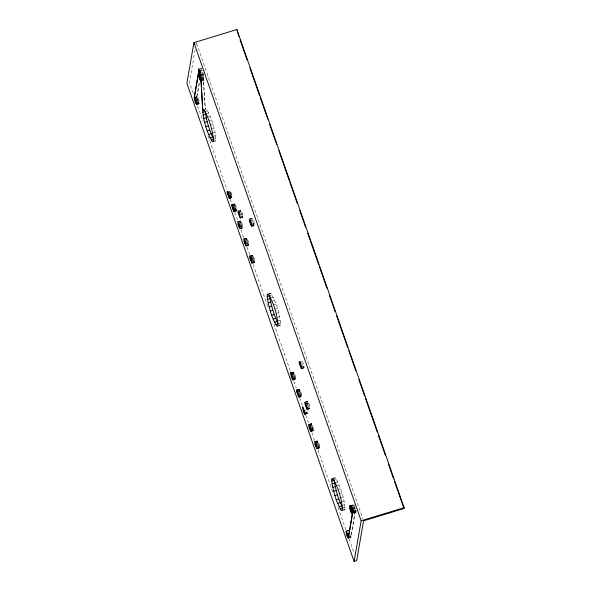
<?xml version="1.0" encoding="UTF-8"?>
<svg xmlns="http://www.w3.org/2000/svg" width="591" height="591" viewBox="0 0 591 591"><rect width="100%" height="100%" fill="white"/><g stroke="black" fill="none" stroke-linecap="round" stroke-linejoin="round"><path stroke-width="0.44" stroke-dasharray="2.96 2.22" d="M196.552 104.651C201.767 105.361 198.288 93.925 194.343 97.471M346.208 531.198L348.771 530.423L345.942 531.723M303.028 366.39C306.116 371.983 301.196 356.159 301.92 362.793M199.204 103.698L196.64 104.474M201.317 70.602L200.984 67.736M202.853 72.058L205.313 109.653L205.727 108.862L206.473 109.165C212.043 118.444 215.316 129.459 216.018 140.252L215.612 141.042L213.048 141.825M229.36 198.45C234.368 198.82 230.933 191.92 229.618 190.657M234.886 211.519C238.801 211.371 235.514 201.11 231.827 204.597M239.998 228.857C245.199 229.589 241.734 218.123 237.789 221.669M240.271 218.116L242.923 217.156L242.221 213.536L240.626 210.152L240.596 211.349M246.011 246.07C251.219 246.802 247.755 235.336 243.81 238.882M252.01 263.202C257.218 263.933 253.746 252.468 249.801 256.014M277.585 326.328L280.141 325.552L280.555 324.755C279.846 313.91 276.551 302.828 270.959 293.498L270.205 293.195L267.642 293.978M295.404 379.127C287.906 363.428 300.56 379.053 292.84 379.91M299.556 392.025C297.376 384.157 305.444 398.578 298.861 397.122M307.165 409.386C314.198 410.228 304.365 394.131 308.428 406.143M304.882 414.335L307.446 413.552L307.106 410.693M311.376 425.564L311.258 423.584L312.861 426.968L313.555 430.588L310.903 431.548M319.487 447.978C311.982 432.28 324.644 447.912 316.924 448.761M342.063 510.668L344.619 509.893L345.033 509.102C344.324 498.309 341.051 487.294 335.481 478.016L334.735 477.705L332.172 478.488M348.084 538.246L350.899 537.359L354.851 513.01L355.11 510.461L353.883 504.891L354.282 505.268L354.563 505.793L351.29 506.871M354.541 513.143L355.11 510.461L356.092 512.072L356.196 511.488L353.13 512.478M202.395 78.78L203.378 80.398L203.289 74.333L202.779 76.608L203.481 79.822L205.262 108.744M252.283 221.13C250.111 213.285 258.171 227.705 251.589 226.242M197.815 101.416L196.818 96.865L199.492 81.395M195.074 49.932L189.445 82.533L193.405 93.851M195.857 45.404L196.323 42.685M199.115 103.876L198.133 102.258M348.35 537.729L350.914 536.953L355.413 511.171L354.851 513.01M196.906 96.688L199.477 82.348M234.391 203.814L234.509 205.794M240.352 220.894L240.471 222.866M246.373 238.107L246.491 240.079M252.364 255.238L252.335 256.435M269.791 293.993L270.205 293.195M198.317 69.103L200.881 68.32M199.721 70.979L202.285 70.196L201.967 69.346M200.659 74.503L203.215 73.72M200.46 75.633L203.282 74.739L202.779 76.608L202.477 75.685M200.63 75.7L203.186 74.917L202.514 74.015M200.482 78.33L203.045 77.547M200.704 79.209L203.26 78.433M200.851 79.992L203.407 79.209M200.415 80.797L203.481 79.822M200.652 81.107L203.474 80.228M194.254 97.648L197.076 96.754M194.247 98.054L197.305 97.064M195.023 98.372L197.586 97.596M195.325 99.081L197.889 98.305M196.5 99.672L198.207 99.148M194.683 100.337L197.246 99.554M195.946 100.854L198.51 100.071M196.212 101.792L198.775 101.009M196.434 102.679L198.99 101.896M196.581 103.455L199.145 102.671M195.88 103.75L198.436 102.967M196.655 104.068L199.211 103.285M204.944 111.33L207.5 110.547M206.193 113.686L208.749 112.911M207.567 116.87L210.13 116.095M208.985 120.66L211.541 119.877M210.337 124.79L212.9 124.014M211.541 128.993L214.105 128.21M212.509 132.968L215.072 132.185M213.181 136.447L215.737 135.664M213.506 139.195L216.062 138.42M227.831 192.171L230.387 191.388M228.133 192.88L230.697 192.097M228.451 193.722L231.015 192.939M228.754 194.646L231.317 193.863M229.02 195.584L231.583 194.801M229.242 196.471L231.798 195.687M228.377 196.833L230.933 196.049L231.923 197.667M229.389 197.246L231.945 196.463M228.68 197.542L231.244 196.766M229.456 197.859L232.019 197.084M228.961 198.074L231.524 197.291M229.448 198.273L232.012 197.49M229.19 198.377L231.753 197.601M231.738 204.774L234.553 203.88M231.731 205.18L234.79 204.19M232.507 205.498L235.063 204.715M232.81 206.207L235.373 205.432M233.127 207.057L235.691 206.274M233.43 207.98L235.994 207.197M233.696 208.911L236.26 208.135M233.918 209.798L236.474 209.022M233.053 210.167L235.617 209.384L236.599 210.994M234.066 210.581L236.629 209.798M233.356 210.876L235.92 210.093M233.637 211.401L236.695 210.411M233.866 211.711L236.688 210.817M238.225 211.002L240.788 210.219M237.959 211.519L241.017 210.529M238.734 211.837L241.298 211.053M240.515 214.053L242.221 213.536M240.788 214.991L242.495 214.474M240.301 216.919L242.857 216.136M239.872 217.739L242.931 216.749M240.101 218.049L242.923 217.156M237.693 221.847L240.515 220.96M237.685 222.26L240.744 221.27M250.244 218.796L251.951 218.278M249.557 219.128L252.113 218.352M238.461 222.578L241.025 221.795M249.284 219.638L251.847 218.862M238.771 223.287L241.335 222.504M239.089 224.129L241.645 223.354M251.544 221.27L253.251 220.746M239.392 225.053L241.948 224.277M239.658 225.991L242.221 225.208M239.872 226.878L242.436 226.094M239.008 227.24L241.571 226.464L242.554 228.074M239.318 227.949L242.583 226.878M251.47 224.277L254.034 223.494M239.599 228.481L242.657 227.491M250.916 225.334L254.182 224.27M239.828 228.791L242.65 227.897M251.692 225.666L254.256 224.883M251.426 226.176L254.248 225.289M243.714 239.06L246.536 238.173M243.706 239.473L246.765 238.483M244.482 239.791L247.045 239.008M244.792 240.5L247.356 239.717M245.11 241.342L247.666 240.567M245.413 242.266L247.969 241.49M245.679 243.204L248.242 242.421M245.893 244.09L248.456 243.307M246.041 244.866L248.604 244.09M245.62 245.693L248.678 244.704M245.849 246.004L248.671 245.11M249.712 256.191L252.527 255.305M249.698 256.605L252.756 255.615M250.473 256.922L253.037 256.139M250.783 257.632L253.347 256.849M251.101 258.474L253.657 257.698M251.404 259.397L253.96 258.622M251.67 260.335L254.233 259.552M251.884 261.222L254.448 260.439M252.039 261.998L254.595 261.222M251.611 262.825L254.669 261.835M251.84 263.135L254.662 262.241M268.395 294.281L270.959 293.498M269.43 295.67L271.993 294.887M270.685 298.049L273.249 297.266M272.074 301.247L274.63 300.464M273.493 305.052L276.056 304.276M274.859 309.211L277.415 308.428M276.063 313.429L278.627 312.646M277.039 317.426L279.602 316.643M277.711 320.928L280.274 320.145M278.036 323.691L280.599 322.908M278.849 325.272L280.555 324.755M299.149 361.773L301.705 360.99M301.321 366.789L303.885 366.006M301.543 368.186L304.106 367.403M301.048 368.4L303.611 367.624M301.536 368.592L304.099 367.816M301.277 368.71L303.84 367.927M290.639 372.729L293.195 371.946M290.543 372.906L293.365 372.012M291.031 373.106L293.594 372.323M290.536 373.313L293.099 372.529M291.311 373.63L293.875 372.847M290.609 373.926L293.166 373.143M291.622 374.339L294.178 373.556M290.757 374.701L293.321 373.926M291.932 375.189L294.495 374.406M292.235 376.105L294.798 375.329M292.508 377.043L295.064 376.268M292.722 377.93L295.286 377.154M292.87 378.713L295.434 377.93M292.168 379.008L294.732 378.225M292.944 379.326L295.507 378.543M292.449 379.533L295.005 378.75M292.937 379.732L295.493 378.949M292.678 379.843L295.234 379.06M296.66 389.942L299.386 389.225M296.564 390.119L299.127 389.336M297.051 390.319L299.615 389.535M296.556 390.525L299.12 389.742M297.332 390.843L299.896 390.06M297.642 391.552L300.198 390.769M297.953 392.402L300.516 391.619M298.256 393.318L300.819 392.542M298.529 394.256L301.085 393.48M298.743 395.143L301.307 394.367M298.891 395.926L301.454 395.143M298.189 396.221L300.753 395.438L301.425 396.339M298.965 396.539L301.528 395.756M298.462 396.746L301.026 395.963M298.957 396.945L301.513 396.162M298.699 397.056L301.255 396.273M304.963 402.198L307.519 401.415M305.126 402.264L307.689 401.488M304.867 402.375L307.431 401.592M306.212 402.316L307.918 401.791M305.946 403.816L308.502 403.032M307.113 404.399L308.82 403.875M307.682 406.261L309.389 405.736M307.047 407.406L309.61 406.623M307.268 408.795L309.832 408.019M307.261 409.208L309.817 408.425M307.002 409.312L309.728 408.603M304.912 413.139L307.475 412.355M304.986 413.752L307.549 412.969M304.483 413.959L307.047 413.175L307.446 413.552M305.828 413.899L307.534 413.375M304.72 414.269L307.276 413.486M308.864 424.434L311.427 423.651M308.605 424.545L311.169 423.762M309.093 424.744L311.656 423.961M308.598 424.951L311.154 424.168M309.374 425.269L311.937 424.486M308.672 425.564L311.228 424.781M309.677 425.978L312.24 425.202M309.994 426.828L312.558 426.045M310.297 427.751L312.861 426.968M310.57 428.682L313.127 427.906M310.785 429.568L313.348 428.793M309.92 429.938L312.484 429.155L313.466 430.765M310.932 430.351L313.496 429.568M310.231 430.647L312.787 429.864M311.006 430.965L313.57 430.182M310.504 431.171L313.067 430.388M310.992 431.371L313.555 430.588M310.74 431.482L313.296 430.699M314.715 441.58L317.448 440.864M314.626 441.758L317.19 440.975M315.114 441.957L317.677 441.174M314.619 442.164L317.175 441.381M315.395 442.482L317.958 441.699M315.697 443.191L318.261 442.415M314.84 443.553L317.397 442.777M316.015 444.04L318.579 443.257M316.318 444.964L318.881 444.181M316.591 445.895L319.147 445.119M316.806 446.781L319.369 446.006M316.953 447.564L319.517 446.781M317.027 448.177L319.591 447.394M316.525 448.384L319.088 447.601M317.012 448.584L319.576 447.801M316.761 448.695L319.317 447.912M332.918 478.791L335.481 478.016M333.952 480.173L336.515 479.397M335.2 482.537L337.764 481.754M336.582 485.721L339.138 484.938M337.993 489.511L340.556 488.727M339.352 493.64L341.908 492.857M340.549 497.836L343.112 497.061M341.524 501.811L344.08 501.035M342.189 505.298L344.752 504.515M342.514 508.046L345.078 507.263M352.177 505.408L353.883 504.891M351.231 505.844L353.795 505.069M343.327 509.619L345.033 509.102M353.477 507.868L355.184 507.351L354.866 506.502M352.923 509.05L355.486 508.275M353.411 510.875L355.974 510.092L355.752 509.206M354.415 511.392L356.122 510.875L355.974 510.092M353.366 512.789L356.181 511.895M353.529 512.855L356.092 512.072M346.038 531.132L348.601 530.356M345.942 531.339L348.513 530.526M346.437 531.508L349 530.733M348.129 536.34L350.692 535.557L350.204 533.732M348.276 537.116L350.84 536.34L350.692 535.557M347.848 537.943L350.411 537.16L350.81 537.537M348.343 538.142L350.899 537.359M214.865 140.739L215.612 141.042M242.827 217.333L240.744 212.132M248.575 245.287L246.706 240.965M254.566 262.419L253.273 259.959M279.395 325.242L280.141 325.552M343.873 509.582L344.619 509.893M254.152 225.466L252.549 222.068M309.566 408.536L308.746 406.985M352.288 504.684L352.568 505.054M201.376 68.113L201.657 68.637M307.047 413.175L306.463 411.942M350.131 536.635L350.411 537.16M300.753 395.438L300.125 393.879M201.893 72.457L202.203 73.306M230.623 195.207L230.933 196.049M235.617 209.384L234.996 207.618M241.571 226.464L240.951 224.691M312.484 429.155L311.863 427.389M196.633 43.557L362.955 519.083M197.667 106.048L203.149 121.724M208.025 135.657L226.914 189.659M230.261 199.233L231.783 203.592M234.834 212.302L237.877 221.012M240.921 229.722L243.669 237.56M247.016 247.134L249.757 254.972M253.111 264.554L268.033 307.231M273.825 323.779L290.58 371.68M293.926 381.261L296.364 388.228M299.718 397.809L302.762 406.519M305.806 415.222L308.554 423.06M311.9 432.642L314.641 440.48M317.995 450.061L333.228 493.611M338.096 507.543L346.016 530.186M349.067 538.896L354.245 553.701M353.647 507.558L354.009 508.659M201.775 77.007L202.078 77.931M302.141 363.687L302.407 364.617M252.697 258.097L252.97 259.035M230.32 194.284L229.685 191.683M354.593 510.853L354.859 512.523M350.84 536.34L350.914 536.953"/><path stroke-width="0.89" d="M196.648 104.452L195.643 99.931L194.343 97.471L198.761 71.378C197.276 65.032 201.014 72.848 200.726 75.116L202.757 110.428C203.459 121.221 206.732 132.236 212.302 141.515L213.048 141.825L213.462 141.035C212.753 130.242 209.48 119.227 203.91 109.948L203.164 109.638L202.757 110.428L204.464 109.911M196.64 104.474L195.252 102.191L194.254 97.648L198.761 71.378L200.467 70.861M200.718 75.522L200.216 77.391C194.801 64.256 203.149 91.435 200.216 77.391L200.726 75.116L202.757 110.428M267.191 296.616L267.235 294.769L267.642 293.978L268.395 294.281C273.995 303.611 277.282 314.685 277.992 325.538L277.585 326.328L276.832 326.025C271.321 317.256 268.713 306.781 267.191 296.616L269.747 295.832C270.951 305.252 273.766 314.53 277.94 323.063M331.721 481.111L332.172 478.488L332.918 478.791C338.488 488.07 341.761 499.092 342.47 509.878L342.063 510.668L341.317 510.365C335.836 501.641 333.243 491.224 331.721 481.111L334.284 480.335C335.54 489.991 338.414 499.528 342.846 508.201L340.283 508.984M349.407 506.088C350.219 503.983 352.509 512.523 352.288 513.793L348.247 538.32L346.947 535.86L345.942 531.339L347.028 532.75L348.35 537.729L352.857 511.954L351.32 505.667L352.923 509.05L353.529 512.855L352.857 511.954C351.652 517.273 349.591 507.802 349.407 506.088L351.113 505.564M352.288 513.793L352.546 511.237L352.295 513.298M193.907 42.648L186.882 83.316L354.12 561.45L356.683 560.667L363.561 520.819L403.978 508.504L404.118 507.684L236.88 29.55L193.907 42.648L361.145 520.789L354.12 561.45M236.88 29.55L238.875 36.465M350.707 507.322L351.231 505.844M198.539 70.492L200.246 69.974M198.761 71.378L199.027 72.316L200.733 71.799M199.027 72.316L199.33 73.24L201.036 72.723M198.583 75.19L201.657 74.274M198.731 75.966L200.438 75.449M199.211 77.79L200.925 77.266M199.832 79.556L201.538 79.039M194.469 99.451L196.175 98.926M194.949 101.268L196.655 100.751M195.569 103.041L197.276 102.516M202.713 112.268L205.269 111.485C206.532 121.14 209.406 130.677 213.831 139.358L211.268 140.133M203.031 115.016L205.594 114.233M203.703 118.496L206.266 117.72M204.671 122.47L207.234 121.694M205.875 126.673L208.438 125.89M207.234 130.803L209.79 130.02M208.645 134.593L211.209 133.81M210.027 137.777L212.583 136.994M212.302 141.515L214.008 140.998M227.121 192.467L227.151 191.262L228.754 194.646L229.36 198.45L227.121 192.467L228.828 191.942M227.491 194.129L229.197 193.604M228.06 195.99L229.766 195.466M231.798 205.794L231.827 204.597L233.43 207.98L234.036 211.777L231.798 205.794L233.504 205.276M232.167 207.456L233.873 206.939M232.433 208.394L234.139 207.877M232.736 209.317L234.442 208.8M238.18 212.908L238.062 210.935L239.665 214.319L240.271 218.116L238.18 212.908L239.887 212.391M238.668 214.732L240.374 214.215M238.121 224.536L237.789 221.669L239.392 225.053L239.998 228.857L238.121 224.536L239.835 224.019M249.505 221.027L249.387 219.062L250.99 222.452L251.589 226.242L249.505 221.027L251.212 220.509M249.986 222.851L251.692 222.334M238.698 226.397L240.404 225.873M250.606 224.617L252.313 224.1M244.142 241.749L243.81 238.882L245.413 242.266L246.011 246.07L244.142 241.749L245.856 241.231M244.718 243.61L246.425 243.086M249.919 257.994L249.801 256.014L251.404 259.397L252.01 263.202L249.919 257.994L251.626 257.477M250.133 258.88L251.847 258.363M250.407 259.818L252.113 259.301M250.71 260.742L252.416 260.217M267.235 294.769L268.942 294.252M267.516 299.378L270.072 298.603M268.188 302.88L270.744 302.097M269.164 306.877L271.72 306.094M270.368 311.095L272.931 310.312M271.734 315.254L274.29 314.471M273.153 319.059L275.716 318.276M274.542 322.258L277.105 321.474M275.798 324.636L278.354 323.853M299.209 362.8L299.238 361.589L300.834 364.965L301.447 368.777L299.209 362.8L300.915 362.276M299.578 364.462L301.284 363.945M300.147 366.324L301.853 365.807M291.237 376.526C296.652 389.639 288.29 362.468 291.237 376.526L292.951 376.009M291.54 377.45L293.254 376.932M296.778 391.914L296.66 389.942L298.256 393.318L298.861 397.122L296.778 391.914L298.485 391.397M297.258 393.739L298.972 393.222M297.879 395.512L299.585 394.987M305.082 404.178L304.963 402.198L306.559 405.581L307.165 409.386L305.082 404.178L306.788 403.653M305.569 406.002L307.276 405.478M306.182 407.768L307.889 407.251M303.279 410.952C308.694 424.065 300.331 396.893 303.279 410.952L304.993 410.435M303.9 412.725L305.606 412.2M309.034 427.227L308.694 424.368L310.297 427.751L310.903 431.548L309.034 427.227L310.74 426.709M309.603 429.088L311.309 428.571M315.055 444.439L314.715 441.58L316.318 444.964L316.924 448.761L315.055 444.439L316.761 443.922M315.624 446.301L317.33 445.784M331.765 479.279L333.472 478.762M332.046 483.866L334.609 483.083M332.711 487.346L335.274 486.563M333.686 491.32L336.242 490.537M334.883 495.517L337.446 494.741M336.242 499.654L338.806 498.87M337.653 503.436L340.217 502.66M339.035 506.62L341.598 505.844M349.931 508.821L351.638 508.304M351.66 508.533L353.366 508.016M350.256 509.944L351.963 509.427M352.229 510.395L353.935 509.87M350.618 511.052L352.325 510.535M350.995 512.065L352.701 511.547M361.145 520.789L404.118 507.684M346.378 533.998L348.084 533.481M346.947 535.86L348.66 535.335M200.63 75.7L199.33 73.24M240.094 39.944L247.097 59.979M249.838 67.817L259.589 95.683M260.195 97.426L267.812 119.197M269.636 124.428L276.647 144.455M278.775 150.55L289.132 180.166M289.745 181.902L297.362 203.681M299.8 210.647L305.584 227.195M307.719 233.29L318.682 264.642M319.295 266.386L326.912 288.157M329.342 295.123L335.134 311.671M336.656 316.03L347.619 347.382M348.838 350.862L355.848 370.897M358.892 379.607L364.684 396.155M365.593 398.762L377.169 431.858M378.388 435.345L385.398 455.373M388.442 464.083L393.621 478.887M394.537 481.502L397.883 491.084M398.497 492.828L403.978 508.504"/></g></svg>
